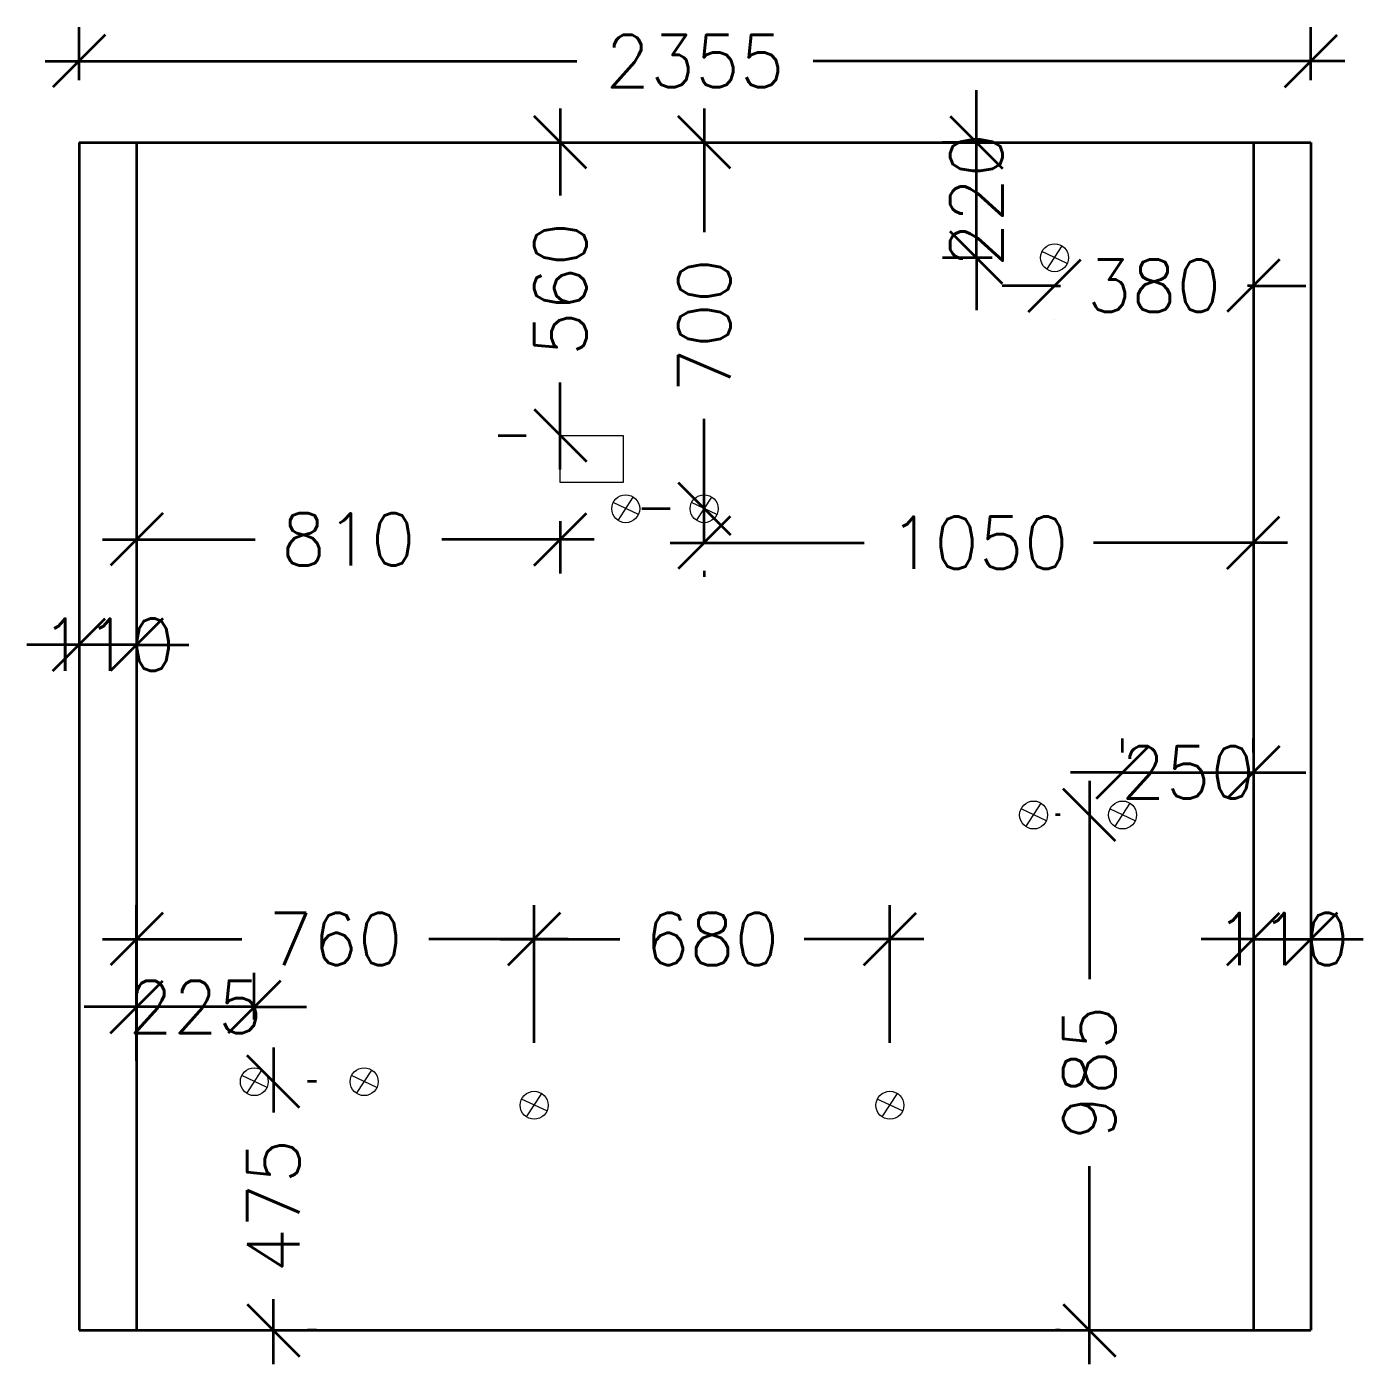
# Model space of a CAD drawing. Header units: millimetres. Extents: x -9330 to 74540, y -13540 to 80317.
# Drawn here: x 10878 to 13433, y 9114 to 11671 of the extents above; entities that cross this region are included whole.
import ezdxf

# ---------------------------------------------------------------- set-up
doc = ezdxf.new("R2010")
doc.units = ezdxf.units.MM
for name, color, linetype, lineweight in [('LS_DR_ELECTRICAL', 1, 'Continuous', 0), ('LS_DR_Elivation', 7, 'Continuous', 35), ('LS_DR_Plumbing', 5, 'Continuous', 5)]:
    doc.layers.add(name, color=color, linetype=linetype, lineweight=lineweight)
doc.styles.add('ROMANS', font='romans.shx')
doc.dimstyles.new('MD50', dxfattribs={"dimscale": 50, "dimtxt": 1.9, "dimasz": 1.3, "dimexe": 1.3, "dimexo": 2.38, "dimgap": 1, "dimtad": 1, "dimdec": 0, "dimzin": 3, "dimdsep": 46, "dimtxsty": 'ROMANS', "dimblk": 'OBLIQUE', "dimcen": -1.9, "dimdle": 1.3, "dimclrd": 150, "dimclre": 150, "dimclrt": 256, "dimadec": 0, "dimazin": 0, "dimtfac": 1, "dimtdec": 0, "dimtix": 1, "dimtmove": 2, "dimatfit": 3, "dimfxl": 1, "dimtolj": 1, "dimtzin": 3, "dimarcsym": 0})

# ---------------------------------------------------------------- blocks, each defined once
blk = doc.blocks.new('_Oblique')
at = {"color": 0, "linetype": 'ByBlock', "lineweight": -2}
blk.add_line((-0.5, -0.5), (0.5, 0.5), dxfattribs=at)
blk = doc.blocks.new('*D305')
at = {"layer": 'Defpoints', "color": 0, "ltscale": 0.25, "transparency": 16777216}
for p in [(13333.2, 11605), (10978.2, 11449.5), (13333.2, 11449.5)]:
    blk.add_point(p, dxfattribs=at)
at = {"layer": 'LS_DR_Elivation', "color": 8, "ltscale": 0.25, "transparency": 16777216}
for p, q in [((10978.2, 11568.5), (10978.2, 11670)), ((13333.2, 11568.5), (13333.2, 11670))]:
    blk.add_line(p, q, dxfattribs=at)
at = {"layer": 'LS_DR_Elivation', "color": 5, "ltscale": 0.25, "transparency": 16777216}
for p, q in [((10913.2, 11605), (11929.5, 11605)), ((13398.2, 11605), (12381.8, 11605))]:
    blk.add_line(p, q, dxfattribs=at)
at = {"layer": 'LS_DR_Elivation', "color": 5, "ltscale": 0.25, "transparency": 16777216, "xscale": 100, "yscale": 100, "zscale": 100, "rotation": 180}
blk.add_blockref('_Oblique', (10978.2, 11605), dxfattribs=at)
at = {"layer": 'LS_DR_Elivation', "color": 5, "ltscale": 0.25, "transparency": 16777216, "xscale": 100, "yscale": 100, "zscale": 100}
blk.add_blockref('_Oblique', (13333.2, 11605), dxfattribs=at)
at = {"layer": 'LS_DR_Elivation', "color": 1, "ltscale": 0.25, "transparency": 16777216, "insert": (12155.7, 11605), "char_height": 100, "attachment_point": 5, "style": 'ROMANS'}
blk.add_mtext('\\A1;2355', dxfattribs=at)
blk = doc.blocks.new('*D203')
at = {"layer": 'Defpoints', "color": 0, "ltscale": 0.25, "transparency": 16777216}
for p in [(10978.2, 10489.5), (10978.2, 10489.5), (11088.2, 10489.5)]:
    blk.add_point(p, dxfattribs=at)
at = {"layer": 'LS_DR_Elivation', "color": 8, "ltscale": 0.25, "transparency": 16777216}
for p, q in [((10978.2, 10608.5), (10978.2, 10554.5)), ((11088.2, 10608.5), (11088.2, 10554.5))]:
    blk.add_line(p, q, dxfattribs=at)
at = {"layer": 'LS_DR_Elivation', "color": 5, "ltscale": 0.25, "transparency": 16777216}
for p, q in [((10978.2, 10489.5), (10878.2, 10489.5)), ((11088.2, 10489.5), (10978.2, 10489.5)), ((11088.2, 10489.5), (11188.2, 10489.5))]:
    blk.add_line(p, q, dxfattribs=at)
at = {"layer": 'LS_DR_Elivation', "color": 5, "ltscale": 0.25, "transparency": 16777216, "xscale": 100, "yscale": 100, "zscale": 100}
blk.add_blockref('_Oblique', (10978.2, 10489.5), dxfattribs=at)
at = {"layer": 'LS_DR_Elivation', "color": 5, "ltscale": 0.25, "transparency": 16777216, "xscale": 100, "yscale": 100, "zscale": 100, "rotation": 180}
blk.add_blockref('_Oblique', (11088.2, 10489.5), dxfattribs=at)
at = {"layer": 'LS_DR_Elivation', "color": 1, "ltscale": 0.25, "transparency": 16777216, "insert": (11033.2, 10489.5), "char_height": 100, "attachment_point": 5, "style": 'ROMANS'}
blk.add_mtext('\\A1;110', dxfattribs=at)
blk = doc.blocks.new('*D204')
at = {"layer": 'Defpoints', "color": 0, "ltscale": 0.25, "transparency": 16777216}
for p in [(11088.2, 9797.5), (11088.2, 9654.5), (11313.2, 9654.5)]:
    blk.add_point(p, dxfattribs=at)
at = {"layer": 'LS_DR_Elivation', "color": 8, "ltscale": 0.25, "transparency": 16777216}
for p, q in [((11088.2, 9773.5), (11088.2, 9862.5)), ((11313.2, 9773.5), (11313.2, 9862.5))]:
    blk.add_line(p, q, dxfattribs=at)
at = {"layer": 'LS_DR_Elivation', "color": 5, "ltscale": 0.25, "transparency": 16777216}
for p, q in [((11088.2, 9797.5), (10988.2, 9797.5)), ((11313.2, 9797.5), (11088.2, 9797.5)), ((11313.2, 9797.5), (11413.2, 9797.5))]:
    blk.add_line(p, q, dxfattribs=at)
at = {"layer": 'LS_DR_Elivation', "color": 5, "ltscale": 0.25, "transparency": 16777216, "xscale": 100, "yscale": 100, "zscale": 100}
blk.add_blockref('_Oblique', (11088.2, 9797.5), dxfattribs=at)
at = {"layer": 'LS_DR_Elivation', "color": 5, "ltscale": 0.25, "transparency": 16777216, "xscale": 100, "yscale": 100, "zscale": 100, "rotation": 180}
blk.add_blockref('_Oblique', (11313.2, 9797.5), dxfattribs=at)
at = {"layer": 'LS_DR_Elivation', "color": 1, "ltscale": 0.25, "transparency": 16777216, "insert": (11200.7, 9797.5), "char_height": 100, "attachment_point": 5, "style": 'ROMANS'}
blk.add_mtext('\\A1;225', dxfattribs=at)
blk = doc.blocks.new('*D205')
at = {"layer": 'Defpoints', "color": 0, "ltscale": 0.25, "transparency": 16777216}
for p in [(11313.3, 9654.8), (11313.3, 9179.5), (11349.7, 9179.5)]:
    blk.add_point(p, dxfattribs=at)
at = {"layer": 'LS_DR_Elivation', "color": 5, "ltscale": 0.25, "transparency": 16777216}
for p, q in [((11349.7, 9719.8), (11349.7, 9595.7)), ((11349.7, 9114.5), (11349.7, 9238.6))]:
    blk.add_line(p, q, dxfattribs=at)
at = {"layer": 'LS_DR_Elivation', "color": 8, "ltscale": 0.25, "transparency": 16777216}
for p, q in [((11432.3, 9654.8), (11414.7, 9654.8)), ((11432.3, 9179.5), (11414.7, 9179.5))]:
    blk.add_line(p, q, dxfattribs=at)
at = {"layer": 'LS_DR_Elivation', "color": 5, "ltscale": 0.25, "transparency": 16777216, "xscale": 100, "yscale": 100, "zscale": 100}
for p, rotation in [((11349.7, 9654.8), 90), ((11349.7, 9179.5), 270)]:
    blk.add_blockref('_Oblique', p, dxfattribs=dict(at, rotation=rotation))
at = {"layer": 'LS_DR_Elivation', "color": 1, "ltscale": 0.25, "transparency": 16777216, "insert": (11349.7, 9417.1), "char_height": 100, "attachment_point": 5, "rotation": 90, "style": 'ROMANS'}
blk.add_mtext('\\A1;475', dxfattribs=at)
blk = doc.blocks.new('*D206')
at = {"layer": 'Defpoints', "color": 0, "ltscale": 0.25, "transparency": 16777216}
for p in [(11848.2, 9927), (11848.2, 9609.5), (11088.2, 9575.5)]:
    blk.add_point(p, dxfattribs=at)
at = {"layer": 'LS_DR_Elivation', "color": 8, "ltscale": 0.25, "transparency": 16777216}
for p, q in [((11088.2, 9694.5), (11088.2, 9992)), ((11848.2, 9728.5), (11848.2, 9992))]:
    blk.add_line(p, q, dxfattribs=at)
at = {"layer": 'LS_DR_Elivation', "color": 5, "ltscale": 0.25, "transparency": 16777216}
for p, q in [((11023.2, 9927), (11289.6, 9927)), ((11913.2, 9927), (11646.7, 9927))]:
    blk.add_line(p, q, dxfattribs=at)
at = {"layer": 'LS_DR_Elivation', "color": 5, "ltscale": 0.25, "transparency": 16777216, "xscale": 100, "yscale": 100, "zscale": 100, "rotation": 180}
blk.add_blockref('_Oblique', (11088.2, 9927), dxfattribs=at)
at = {"layer": 'LS_DR_Elivation', "color": 5, "ltscale": 0.25, "transparency": 16777216, "xscale": 100, "yscale": 100, "zscale": 100}
blk.add_blockref('_Oblique', (11848.2, 9927), dxfattribs=at)
at = {"layer": 'LS_DR_Elivation', "color": 1, "ltscale": 0.25, "transparency": 16777216, "insert": (11468.2, 9927), "char_height": 100, "attachment_point": 5, "style": 'ROMANS'}
blk.add_mtext('\\A1;760', dxfattribs=at)
blk = doc.blocks.new('*D207')
at = {"layer": 'Defpoints', "color": 0, "ltscale": 0.25, "transparency": 16777216}
for p in [(12528.2, 9927), (11848.2, 9609.5), (12528.2, 9609.5)]:
    blk.add_point(p, dxfattribs=at)
at = {"layer": 'LS_DR_Elivation', "color": 8, "ltscale": 0.25, "transparency": 16777216}
for p, q in [((11848.2, 9728.5), (11848.2, 9992)), ((12528.2, 9728.5), (12528.2, 9992))]:
    blk.add_line(p, q, dxfattribs=at)
at = {"layer": 'LS_DR_Elivation', "color": 5, "ltscale": 0.25, "transparency": 16777216}
for p, q in [((11783.2, 9927), (12012, 9927)), ((12593.2, 9927), (12364.3, 9927))]:
    blk.add_line(p, q, dxfattribs=at)
at = {"layer": 'LS_DR_Elivation', "color": 5, "ltscale": 0.25, "transparency": 16777216, "xscale": 100, "yscale": 100, "zscale": 100, "rotation": 180}
blk.add_blockref('_Oblique', (11848.2, 9927), dxfattribs=at)
at = {"layer": 'LS_DR_Elivation', "color": 5, "ltscale": 0.25, "transparency": 16777216, "xscale": 100, "yscale": 100, "zscale": 100}
blk.add_blockref('_Oblique', (12528.2, 9927), dxfattribs=at)
at = {"layer": 'LS_DR_Elivation', "color": 1, "ltscale": 0.25, "transparency": 16777216, "insert": (12188.2, 9927), "char_height": 100, "attachment_point": 5, "style": 'ROMANS'}
blk.add_mtext('\\A1;680', dxfattribs=at)
blk = doc.blocks.new('*D208')
at = {"layer": 'Defpoints', "color": 0, "ltscale": 0.25, "transparency": 16777216}
for p in [(13223.2, 9927), (13333.2, 9927), (13333.2, 9927)]:
    blk.add_point(p, dxfattribs=at)
at = {"layer": 'LS_DR_Elivation', "color": 8, "ltscale": 0.25, "transparency": 16777216}
for p, q in [((13223.2, 10046), (13223.2, 9992)), ((13333.2, 10046), (13333.2, 9992))]:
    blk.add_line(p, q, dxfattribs=at)
at = {"layer": 'LS_DR_Elivation', "color": 5, "ltscale": 0.25, "transparency": 16777216}
for p, q in [((13223.2, 9927), (13123.2, 9927)), ((13223.2, 9927), (13333.2, 9927)), ((13333.2, 9927), (13433.2, 9927))]:
    blk.add_line(p, q, dxfattribs=at)
at = {"layer": 'LS_DR_Elivation', "color": 5, "ltscale": 0.25, "transparency": 16777216, "xscale": 100, "yscale": 100, "zscale": 100}
blk.add_blockref('_Oblique', (13223.2, 9927), dxfattribs=at)
at = {"layer": 'LS_DR_Elivation', "color": 5, "ltscale": 0.25, "transparency": 16777216, "xscale": 100, "yscale": 100, "zscale": 100, "rotation": 180}
blk.add_blockref('_Oblique', (13333.2, 9927), dxfattribs=at)
at = {"layer": 'LS_DR_Elivation', "color": 1, "ltscale": 0.25, "transparency": 16777216, "insert": (13278.2, 9927), "char_height": 100, "attachment_point": 5, "style": 'ROMANS'}
blk.add_mtext('\\A1;110', dxfattribs=at)
blk = doc.blocks.new('*D229')
at = {"layer": 'Defpoints', "color": 0, "ltscale": 0.25, "transparency": 16777216}
for p in [(12173.2, 10749.5), (13223.2, 10749.5), (13223.2, 10684.5)]:
    blk.add_point(p, dxfattribs=at)
at = {"layer": 'LS_DR_Elivation', "color": 5, "ltscale": 0.25, "transparency": 16777216}
for p, q in [((12108.2, 10684.5), (12479.1, 10684.5)), ((13288.2, 10684.5), (12917.2, 10684.5))]:
    blk.add_line(p, q, dxfattribs=at)
at = {"layer": 'LS_DR_Elivation', "color": 8, "ltscale": 0.25, "transparency": 16777216}
for p, q in [((12173.2, 10630.5), (12173.2, 10619.5)), ((13223.2, 10630.5), (13223.2, 10619.5))]:
    blk.add_line(p, q, dxfattribs=at)
at = {"layer": 'LS_DR_Elivation', "color": 5, "ltscale": 0.25, "transparency": 16777216, "xscale": 100, "yscale": 100, "zscale": 100, "rotation": 180}
blk.add_blockref('_Oblique', (12173.2, 10684.5), dxfattribs=at)
at = {"layer": 'LS_DR_Elivation', "color": 5, "ltscale": 0.25, "transparency": 16777216, "xscale": 100, "yscale": 100, "zscale": 100}
blk.add_blockref('_Oblique', (13223.2, 10684.5), dxfattribs=at)
at = {"layer": 'LS_DR_Elivation', "color": 1, "ltscale": 0.25, "transparency": 16777216, "insert": (12698.2, 10684.5), "char_height": 100, "attachment_point": 5, "style": 'ROMANS'}
blk.add_mtext('\\A1;1050', dxfattribs=at)
blk = doc.blocks.new('*D230')
at = {"layer": 'Defpoints', "color": 0, "ltscale": 0.25, "transparency": 16777216}
for p in [(12173.3, 11449.5), (12173.3, 11449.5), (12173.3, 10749.8)]:
    blk.add_point(p, dxfattribs=at)
at = {"layer": 'LS_DR_Elivation', "color": 5, "ltscale": 0.25, "transparency": 16777216}
for p, q in [((12173.3, 11514.5), (12173.3, 11278.2)), ((12173.3, 10684.8), (12173.3, 10921.1))]:
    blk.add_line(p, q, dxfattribs=at)
at = {"layer": 'LS_DR_Elivation', "color": 8, "ltscale": 0.25, "transparency": 16777216}
for p, q in [((12054.3, 11449.5), (12108.3, 11449.5)), ((12054.3, 10749.8), (12108.3, 10749.8))]:
    blk.add_line(p, q, dxfattribs=at)
at = {"layer": 'LS_DR_Elivation', "color": 5, "ltscale": 0.25, "transparency": 16777216, "xscale": 100, "yscale": 100, "zscale": 100}
for p, rotation in [((12173.3, 11449.5), 90), ((12173.3, 10749.8), 270)]:
    blk.add_blockref('_Oblique', p, dxfattribs=dict(at, rotation=rotation))
at = {"layer": 'LS_DR_Elivation', "color": 1, "ltscale": 0.25, "transparency": 16777216, "insert": (12173.3, 11099.6), "char_height": 100, "attachment_point": 5, "rotation": 90, "style": 'ROMANS'}
blk.add_mtext('\\A1;700', dxfattribs=at)
blk = doc.blocks.new('*D231')
at = {"layer": 'Defpoints', "color": 0, "ltscale": 0.25, "transparency": 16777216}
for p in [(11088.2, 10844.5), (11898.2, 10844.5), (11088.2, 10691)]:
    blk.add_point(p, dxfattribs=at)
at = {"layer": 'LS_DR_Elivation', "color": 8, "ltscale": 0.25, "transparency": 16777216}
for p, q in [((11088.2, 10725.5), (11088.2, 10626)), ((11898.2, 10725.5), (11898.2, 10626))]:
    blk.add_line(p, q, dxfattribs=at)
at = {"layer": 'LS_DR_Elivation', "color": 5, "ltscale": 0.25, "transparency": 16777216}
for p, q in [((11023.2, 10691), (11314.6, 10691)), ((11963.2, 10691), (11671.7, 10691))]:
    blk.add_line(p, q, dxfattribs=at)
at = {"layer": 'LS_DR_Elivation', "color": 5, "ltscale": 0.25, "transparency": 16777216, "xscale": 100, "yscale": 100, "zscale": 100, "rotation": 180}
blk.add_blockref('_Oblique', (11088.2, 10691), dxfattribs=at)
at = {"layer": 'LS_DR_Elivation', "color": 5, "ltscale": 0.25, "transparency": 16777216, "xscale": 100, "yscale": 100, "zscale": 100}
blk.add_blockref('_Oblique', (11898.2, 10691), dxfattribs=at)
at = {"layer": 'LS_DR_Elivation', "color": 1, "ltscale": 0.25, "transparency": 16777216, "insert": (11493.2, 10691), "char_height": 100, "attachment_point": 5, "style": 'ROMANS'}
blk.add_mtext('\\A1;810', dxfattribs=at)
blk = doc.blocks.new('*D232')
at = {"layer": 'Defpoints', "color": 0, "ltscale": 0.25, "transparency": 16777216}
for p in [(11898.2, 11449.5), (11898.2, 11449.5), (11898.2, 10889.5)]:
    blk.add_point(p, dxfattribs=at)
at = {"layer": 'LS_DR_Elivation', "color": 5, "ltscale": 0.25, "transparency": 16777216}
for p, q in [((11898.2, 11514.5), (11898.2, 11348.1)), ((11898.2, 10824.5), (11898.2, 10990.9))]:
    blk.add_line(p, q, dxfattribs=at)
at = {"layer": 'LS_DR_Elivation', "color": 8, "ltscale": 0.25, "transparency": 16777216}
for p, q in [((11779.2, 11449.5), (11833.2, 11449.5)), ((11779.2, 10889.5), (11833.2, 10889.5))]:
    blk.add_line(p, q, dxfattribs=at)
at = {"layer": 'LS_DR_Elivation', "color": 5, "ltscale": 0.25, "transparency": 16777216, "xscale": 100, "yscale": 100, "zscale": 100}
for p, rotation in [((11898.2, 11449.5), 90), ((11898.2, 10889.5), 270)]:
    blk.add_blockref('_Oblique', p, dxfattribs=dict(at, rotation=rotation))
at = {"layer": 'LS_DR_Elivation', "color": 1, "ltscale": 0.25, "transparency": 16777216, "insert": (11898.2, 11169.5), "char_height": 100, "attachment_point": 5, "rotation": 90, "style": 'ROMANS'}
blk.add_mtext('\\A1;560', dxfattribs=at)
blk = doc.blocks.new('*D233')
at = {"layer": 'Defpoints', "color": 0, "ltscale": 0.25, "transparency": 16777216}
for p in [(13223.2, 10245.5), (12973.2, 10164.5), (13223.2, 10164.5)]:
    blk.add_point(p, dxfattribs=at)
at = {"layer": 'LS_DR_Elivation', "color": 8, "ltscale": 0.25, "transparency": 16777216}
for p, q in [((12973.2, 10283.5), (12973.2, 10310.5)), ((13223.2, 10283.5), (13223.2, 10310.5))]:
    blk.add_line(p, q, dxfattribs=at)
at = {"layer": 'LS_DR_Elivation', "color": 5, "ltscale": 0.25, "transparency": 16777216}
for p, q in [((12973.2, 10245.5), (12873.2, 10245.5)), ((12973.2, 10245.5), (13223.2, 10245.5)), ((13223.2, 10245.5), (13323.2, 10245.5))]:
    blk.add_line(p, q, dxfattribs=at)
at = {"layer": 'LS_DR_Elivation', "color": 5, "ltscale": 0.25, "transparency": 16777216, "xscale": 100, "yscale": 100, "zscale": 100}
blk.add_blockref('_Oblique', (12973.2, 10245.5), dxfattribs=at)
at = {"layer": 'LS_DR_Elivation', "color": 5, "ltscale": 0.25, "transparency": 16777216, "xscale": 100, "yscale": 100, "zscale": 100, "rotation": 180}
blk.add_blockref('_Oblique', (13223.2, 10245.5), dxfattribs=at)
at = {"layer": 'LS_DR_Elivation', "color": 1, "ltscale": 0.25, "transparency": 16777216, "insert": (13098.2, 10245.5), "char_height": 100, "attachment_point": 5, "style": 'ROMANS'}
blk.add_mtext('\\A1;250', dxfattribs=at)
blk = doc.blocks.new('*D234')
at = {"layer": 'Defpoints', "color": 0, "ltscale": 0.25, "transparency": 16777216}
for p in [(12973, 10164.2), (12909.7, 9179.5), (12973, 9179.5)]:
    blk.add_point(p, dxfattribs=at)
at = {"layer": 'LS_DR_Elivation', "color": 5, "ltscale": 0.25, "transparency": 16777216}
for p, q in [((12909.7, 10229.2), (12909.7, 9850.4)), ((12909.7, 9114.5), (12909.7, 9493.3))]:
    blk.add_line(p, q, dxfattribs=at)
at = {"layer": 'LS_DR_Elivation', "color": 8, "ltscale": 0.25, "transparency": 16777216}
for p, q in [((12854, 10164.2), (12844.7, 10164.2)), ((12854, 9179.5), (12844.7, 9179.5))]:
    blk.add_line(p, q, dxfattribs=at)
at = {"layer": 'LS_DR_Elivation', "color": 5, "ltscale": 0.25, "transparency": 16777216, "xscale": 100, "yscale": 100, "zscale": 100}
for p, rotation in [((12909.7, 10164.2), 90), ((12909.7, 9179.5), 270)]:
    blk.add_blockref('_Oblique', p, dxfattribs=dict(at, rotation=rotation))
at = {"layer": 'LS_DR_Elivation', "color": 1, "ltscale": 0.25, "transparency": 16777216, "insert": (12909.7, 9671.8), "char_height": 100, "attachment_point": 5, "rotation": 90, "style": 'ROMANS'}
blk.add_mtext('\\A1;985', dxfattribs=at)
blk = doc.blocks.new('*D235')
at = {"layer": 'Defpoints', "color": 0, "ltscale": 0.25, "transparency": 16777216}
for p in [(12693.7, 11449.5), (12843, 11449.5), (12843, 11229.2)]:
    blk.add_point(p, dxfattribs=at)
at = {"layer": 'LS_DR_Elivation', "color": 5, "ltscale": 0.25, "transparency": 16777216}
for p, q in [((12693.7, 11449.5), (12693.7, 11549.5)), ((12693.7, 11229.2), (12693.7, 11449.5)), ((12693.7, 11229.2), (12693.7, 11129.2))]:
    blk.add_line(p, q, dxfattribs=at)
at = {"layer": 'LS_DR_Elivation', "color": 8, "ltscale": 0.25, "transparency": 16777216}
for p, q in [((12724, 11449.5), (12628.7, 11449.5)), ((12724, 11229.2), (12628.7, 11229.2))]:
    blk.add_line(p, q, dxfattribs=at)
at = {"layer": 'LS_DR_Elivation', "color": 5, "ltscale": 0.25, "transparency": 16777216, "xscale": 100, "yscale": 100, "zscale": 100}
for p, rotation in [((12693.7, 11449.5), 270), ((12693.7, 11229.2), 90)]:
    blk.add_blockref('_Oblique', p, dxfattribs=dict(at, rotation=rotation))
at = {"layer": 'LS_DR_Elivation', "color": 1, "ltscale": 0.25, "transparency": 16777216, "insert": (12693.7, 11339.3), "char_height": 100, "attachment_point": 5, "rotation": 90, "style": 'ROMANS'}
blk.add_mtext('\\A1;220', dxfattribs=at)
blk = doc.blocks.new('*D236')
at = {"layer": 'Defpoints', "color": 0, "ltscale": 0.25, "transparency": 16777216}
for p in [(12843.1, 11229.5), (13223.2, 11229.5), (13223.2, 11175.5)]:
    blk.add_point(p, dxfattribs=at)
at = {"layer": 'LS_DR_Elivation', "color": 5, "ltscale": 0.25, "transparency": 16777216}
for p, q in [((12843.1, 11175.5), (12743.1, 11175.5)), ((12843.1, 11175.5), (12854.6, 11175.5)), ((13223.2, 11175.5), (13211.7, 11175.5)), ((13223.2, 11175.5), (13323.2, 11175.5))]:
    blk.add_line(p, q, dxfattribs=at)
at = {"layer": 'LS_DR_Elivation', "color": 8, "ltscale": 0.25, "transparency": 16777216}
for p, q in [((12843.1, 11110.5), (12843.1, 11110.5)), ((13223.2, 11110.5), (13223.2, 11110.5))]:
    blk.add_line(p, q, dxfattribs=at)
at = {"layer": 'LS_DR_Elivation', "color": 5, "ltscale": 0.25, "transparency": 16777216, "xscale": 100, "yscale": 100, "zscale": 100}
blk.add_blockref('_Oblique', (12843.1, 11175.5), dxfattribs=at)
at = {"layer": 'LS_DR_Elivation', "color": 5, "ltscale": 0.25, "transparency": 16777216, "xscale": 100, "yscale": 100, "zscale": 100, "rotation": 180}
blk.add_blockref('_Oblique', (13223.2, 11175.5), dxfattribs=at)
at = {"layer": 'LS_DR_Elivation', "color": 1, "ltscale": 0.25, "transparency": 16777216, "insert": (13033.1, 11175.5), "char_height": 100, "attachment_point": 5, "style": 'ROMANS'}
blk.add_mtext('\\A1;380', dxfattribs=at)

msp = doc.modelspace()

# ---------------------------------------------------------------- linework, layer by layer
at = {"layer": 'LS_DR_ELECTRICAL', "ltscale": 0.25}
msp.add_lwpolyline([(12018.2, 10799.5), (11898.2, 10799.5), (11898.2, 10889.5), (12018.2, 10889.5)], close=True, dxfattribs=at)
at = {"layer": 'LS_DR_Elivation', "color": 9, "ltscale": 0.25, "true_color": 0xc7c8ca}
for p, q in [((10978.2, 11449.5), (10978.2, 9179.5)), ((10978.2, 11449.5), (13333.2, 11449.5)), ((11088.2, 11449.5), (11088.2, 9179.5)), ((13223.2, 11449.5), (13223.2, 9179.5)), ((13333.2, 11449.5), (13333.2, 9179.5)), ((10978.2, 9179.5), (13333.2, 9179.5))]:
    msp.add_line(p, q, dxfattribs=at)
at = {"layer": 'LS_DR_Plumbing', "ltscale": 0.25}
for p, q in [((12828.4, 11206.8), (12857.5, 11251.6)), ((12828.4, 11206.8), (12857.5, 11251.6)), ((12828.4, 11206.8), (12857.5, 11251.6)), ((12828.4, 11206.8), (12857.5, 11251.6)), ((12867.3, 11218.3), (12818.9, 11240.8)), ((12867.3, 11218.3), (12818.9, 11240.8)), ((12867.3, 11218.3), (12818.9, 11240.8)), ((12867.3, 11218.3), (12818.9, 11240.8)), ((12008.6, 10727.1), (12037.7, 10771.8)), ((12008.6, 10727.1), (12037.7, 10771.8)), ((12008.6, 10727.1), (12037.7, 10771.8)), ((12008.6, 10727.1), (12037.7, 10771.8)), ((12158.6, 10727.1), (12187.7, 10771.8)), ((12158.6, 10727.1), (12187.7, 10771.8)), ((12158.6, 10727.1), (12187.7, 10771.8)), ((12158.6, 10727.1), (12187.7, 10771.8)), ((12047.5, 10738.6), (11999.1, 10761.1)), ((12047.5, 10738.6), (11999.1, 10761.1)), ((12047.5, 10738.6), (11999.1, 10761.1)), ((12047.5, 10738.6), (11999.1, 10761.1)), ((12197.5, 10738.6), (12149.1, 10761.1)), ((12197.5, 10738.6), (12149.1, 10761.1)), ((12197.5, 10738.6), (12149.1, 10761.1)), ((12197.5, 10738.6), (12149.1, 10761.1)), ((12827.3, 10153.3), (12778.9, 10175.8)), ((12827.3, 10153.3), (12778.9, 10175.8)), ((12827.3, 10153.3), (12778.9, 10175.8)), ((12827.3, 10153.3), (12778.9, 10175.8)), ((12788.4, 10141.8), (12817.5, 10186.6)), ((12788.4, 10141.8), (12817.5, 10186.6)), ((12788.4, 10141.8), (12817.5, 10186.6)), ((12788.4, 10141.8), (12817.5, 10186.6)), ((12997.3, 10153.3), (12948.9, 10175.8)), ((12997.3, 10153.3), (12948.9, 10175.8)), ((12997.3, 10153.3), (12948.9, 10175.8)), ((12997.3, 10153.3), (12948.9, 10175.8)), ((12958.4, 10141.8), (12987.5, 10186.6)), ((12958.4, 10141.8), (12987.5, 10186.6)), ((12958.4, 10141.8), (12987.5, 10186.6)), ((12958.4, 10141.8), (12987.5, 10186.6)), ((11337.5, 9643.6), (11289.1, 9666.1)), ((11337.5, 9643.6), (11289.1, 9666.1)), ((11337.5, 9643.6), (11289.1, 9666.1)), ((11337.5, 9643.6), (11289.1, 9666.1)), ((11298.6, 9632.1), (11327.7, 9676.8)), ((11298.6, 9632.1), (11327.7, 9676.8)), ((11298.6, 9632.1), (11327.7, 9676.8)), ((11298.6, 9632.1), (11327.7, 9676.8)), ((11547.5, 9643.6), (11499.1, 9666.1)), ((11547.5, 9643.6), (11499.1, 9666.1)), ((11547.5, 9643.6), (11499.1, 9666.1)), ((11547.5, 9643.6), (11499.1, 9666.1)), ((11508.6, 9632.1), (11537.7, 9676.8)), ((11508.6, 9632.1), (11537.7, 9676.8)), ((11508.6, 9632.1), (11537.7, 9676.8)), ((11508.6, 9632.1), (11537.7, 9676.8)), ((11872.5, 9598.6), (11824.1, 9621.1)), ((11872.5, 9598.6), (11824.1, 9621.1)), ((11872.5, 9598.6), (11824.1, 9621.1)), ((11872.5, 9598.6), (11824.1, 9621.1)), ((11833.6, 9587.1), (11862.7, 9631.8)), ((11833.6, 9587.1), (11862.7, 9631.8)), ((11833.6, 9587.1), (11862.7, 9631.8)), ((11833.6, 9587.1), (11862.7, 9631.8)), ((12552.5, 9598.6), (12504.1, 9621.1)), ((12552.5, 9598.6), (12504.1, 9621.1)), ((12552.5, 9598.6), (12504.1, 9621.1)), ((12552.5, 9598.6), (12504.1, 9621.1)), ((12513.6, 9587.1), (12542.7, 9631.8)), ((12513.6, 9587.1), (12542.7, 9631.8)), ((12513.6, 9587.1), (12542.7, 9631.8)), ((12513.6, 9587.1), (12542.7, 9631.8))]:
    msp.add_line(p, q, dxfattribs=at)
at = {"layer": 'LS_DR_Plumbing'}
for centre in [(12843, 11229.2), (12843, 11229.2), (12843, 11229.2), (12843, 11229.2), (12023.2, 10749.5), (12023.2, 10749.5), (12023.2, 10749.5), (12023.2, 10749.5), (12173.2, 10749.5), (12173.2, 10749.5), (12173.2, 10749.5), (12173.2, 10749.5), (12803, 10164.2), (12803, 10164.2), (12803, 10164.2), (12803, 10164.2), (12973, 10164.2), (12973, 10164.2), (12973, 10164.2), (12973, 10164.2), (11313.2, 9654.5), (11313.2, 9654.5), (11313.2, 9654.5), (11313.2, 9654.5), (11523.2, 9654.5), (11523.2, 9654.5), (11523.2, 9654.5), (11523.2, 9654.5), (11848.2, 9609.5), (11848.2, 9609.5), (11848.2, 9609.5), (11848.2, 9609.5), (12528.2, 9609.5), (12528.2, 9609.5), (12528.2, 9609.5), (12528.2, 9609.5)]:
    msp.add_circle(centre, 26.7, dxfattribs=at)

# ---------------------------------------------------------------- dimensions: what is measured, and where the dimension line sits
at = {"layer": 'LS_DR_Elivation', "color": 9, "ltscale": 0.25, "true_color": 0xc7c8ca}
for base, p1, p2, picture, middle in [((13333.2, 11605), (10978.2, 11449.5), (13333.2, 11449.5), '*D305', (12155.7, 11605)), ((13223.2, 11175.5), (12843.1, 11229.5), (13223.2, 11229.5), '*D236', (13033.1, 11175.5)), ((11088.2, 10691), (11898.2, 10844.5), (11088.2, 10844.5), '*D231', (11493.2, 10691)), ((13223.2, 10684.5), (12173.2, 10749.5), (13223.2, 10749.5), '*D229', (12698.2, 10684.5)), ((10978.2, 10489.5), (11088.2, 10489.5), (10978.2, 10489.5), '*D203', (11033.2, 10489.5)), ((13223.2, 10245.5), (12973.2, 10164.5), (13223.2, 10164.5), '*D233', (13098.2, 10245.5)), ((13333.2, 9927), (13223.2, 9927), (13333.2, 9927), '*D208', (13278.2, 9927)), ((11848.2, 9927), (11088.2, 9575.5), (11848.2, 9609.5), '*D206', (11468.2, 9927)), ((12528.2, 9927), (11848.2, 9609.5), (12528.2, 9609.5), '*D207', (12188.2, 9927)), ((11088.2, 9797.5), (11313.2, 9654.5), (11088.2, 9654.5), '*D204', (11200.7, 9797.5))]:
    dim = msp.add_linear_dim(base=base, p1=p1, p2=p2, dimstyle='MD50', override={"dimtxt": 2, "dimasz": 2, "dimtad": 0, "dimclrd": 5, "dimclre": 8, "dimclrt": 1, "dimfxl": 30, "dimlwd": 65535, "dimlwe": 65535, "dimarcsym": 2}, dxfattribs=at)
    dim.commit()
    dim.dimension.update_dxf_attribs({"geometry": picture, "text_midpoint": middle})
for base, p1, p2, picture, middle in [((12693.7, 11449.5), (12843, 11229.2), (12843, 11449.5), '*D235', (12693.7, 11339.3)), ((11898.2, 11449.5), (11898.2, 10889.5), (11898.2, 11449.5), '*D232', (11898.2, 11169.5)), ((12173.3, 11449.5), (12173.3, 10749.8), (12173.3, 11449.5), '*D230', (12173.3, 11099.6)), ((12909.7, 9179.5), (12973, 10164.2), (12973, 9179.5), '*D234', (12909.7, 9671.8)), ((11349.7, 9179.5), (11313.3, 9654.8), (11313.3, 9179.5), '*D205', (11349.7, 9417.1))]:
    dim = msp.add_linear_dim(base=base, p1=p1, p2=p2, angle=90, dimstyle='MD50', override={"dimtxt": 2, "dimasz": 2, "dimtad": 0, "dimclrd": 5, "dimclre": 8, "dimclrt": 1, "dimfxl": 30, "dimlwd": 65535, "dimlwe": 65535, "dimarcsym": 2}, dxfattribs=at)
    dim.commit()
    dim.dimension.update_dxf_attribs({"geometry": picture, "text_midpoint": middle})

doc.saveas('drawing.dxf')
